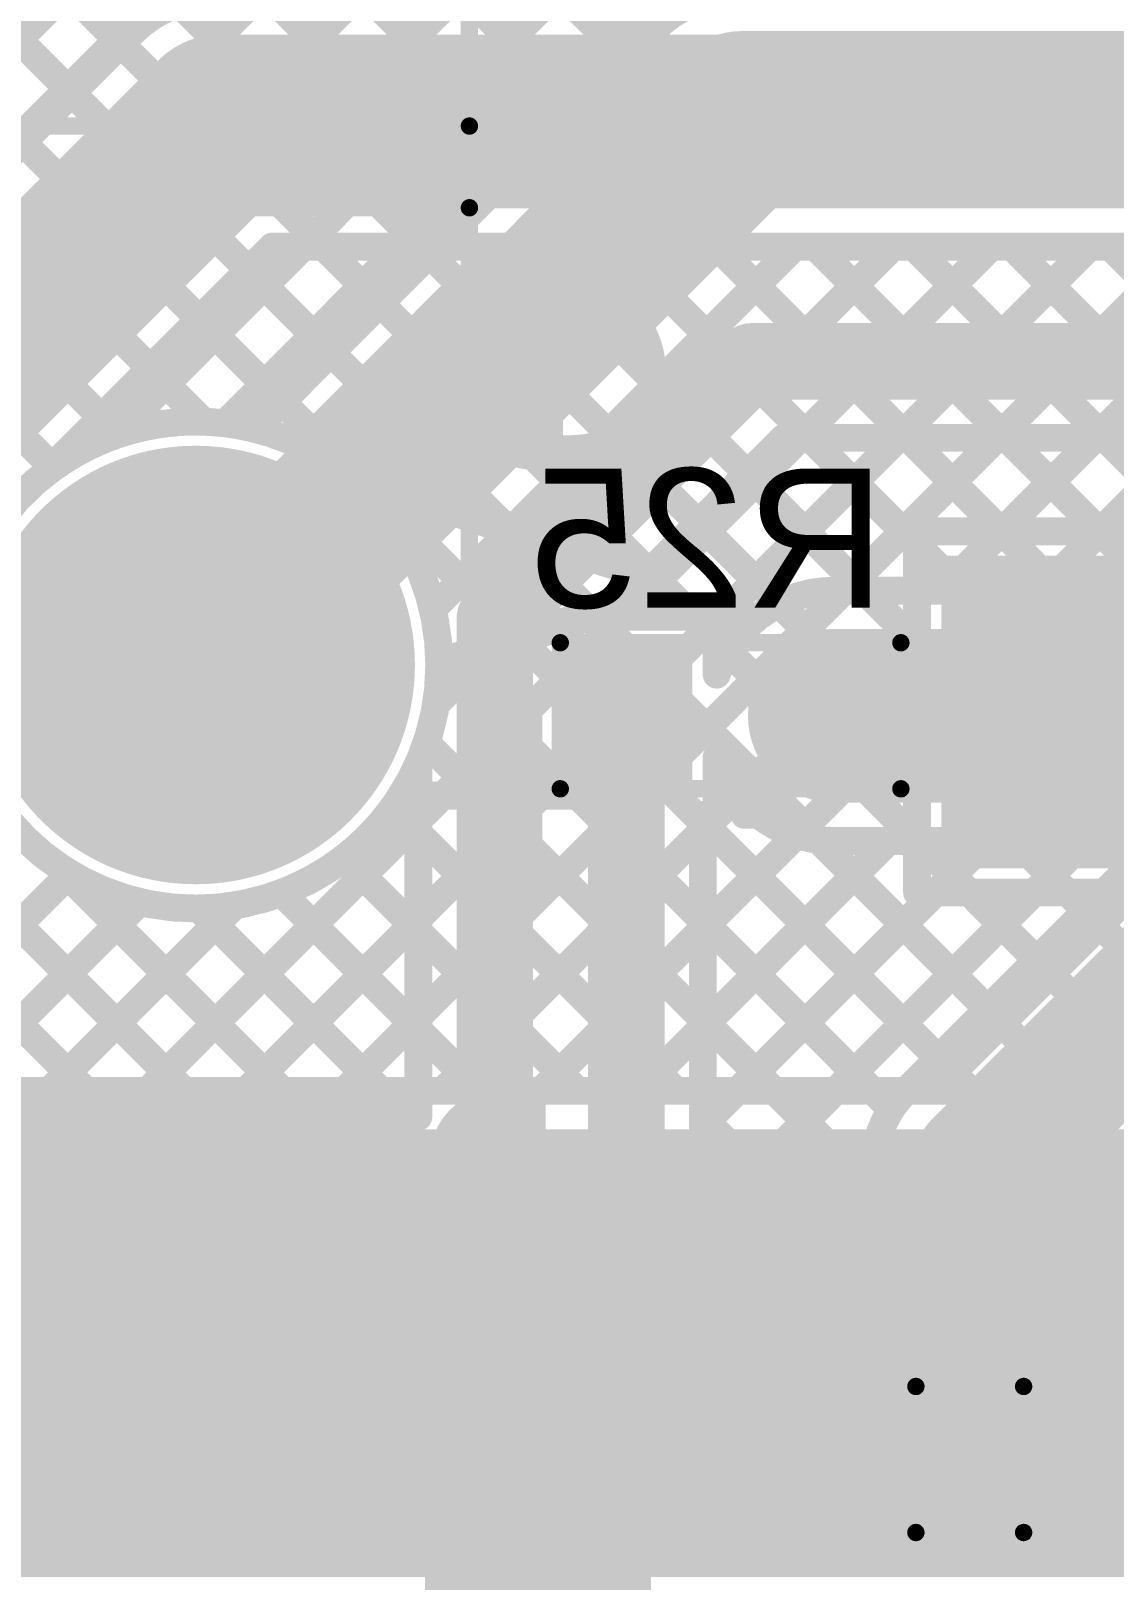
# Model space of a CAD drawing. Header units: millimetres. Extents: x 0 to 214, y 0 to 214.
# Drawn here: x 0.3195 to 0.6312, y 1.2172 to 1.6591 of the extents above; entities that cross this region are included whole.
import ezdxf

# ---------------------------------------------------------------- set-up
doc = ezdxf.new("R2010")
doc.units = ezdxf.units.MM
doc.header["$MEASUREMENT"] = 0
for name, color, linetype in [('BottomLayer', 5, 'Continuous'), ('BottomOverlay', 54, 'Continuous'), ('BottomPaste', 16, 'Continuous'), ('BottomSolder', 6, 'Continuous'), ('MultiLayer', 9, 'Continuous'), ('PadHoleLayer', 156, 'Continuous'), ('TopLayer', 1, 'Continuous'), ('TopOverlay', 2, 'Continuous'), ('TopPaste', 8, 'Continuous'), ('TopSolder', 216, 'Continuous')]:
    doc.layers.add(name, color=color, linetype=linetype)
doc.styles.add('Arial', font='', dxfattribs={"height": 0.2})
doc.styles.get('Arial').set_extended_font_data('Arial')

# ---------------------------------------------------------------- blocks, each defined once
blk = doc.blocks.new('TBP01R1_508_02BE_97')
at = {"layer": 'TopOverlay', "const_width": 0.005}
for points in [[(-0.2315, 0.3937), (-0.2315, -0.07874)], [(-0.2315, -0.07874), (0.2315, -0.07874)]]:
    blk.add_lwpolyline(points, dxfattribs=at)
at = {"layer": 'TopOverlay', "const_width": 0.0025}
blk.add_lwpolyline([(-0.23275, -0.07874, 1), (-0.23025, -0.07874, 1)], format="xyb", close=True, dxfattribs=at)
blk.add_lwpolyline([(-0.23275, -0.07874, 1), (-0.23025, -0.07874, 1)], format="xyb", close=True, dxfattribs=at)
blk = doc.blocks.new('TBP01R1_508_02BE_98')
at = {"layer": 'BottomLayer'}
blk.add_hatch(color=5, dxfattribs=at).paths.add_polyline_path([(-0.15906, 0.05906), (-0.04094, 0.05906), (-0.04094, -0.05906), (-0.15906, -0.05906)])
h = blk.add_hatch(color=5, dxfattribs=at)
edge = h.paths.add_edge_path()
edge.add_arc((0.1, 0), 0.05906, 0, 360)
at = {"layer": 'BottomSolder'}
blk.add_hatch(color=6, dxfattribs=at).paths.add_polyline_path([(-0.16306, 0.06306), (-0.03694, 0.06306), (-0.03694, -0.06306), (-0.16306, -0.06306)])
h = blk.add_hatch(color=6, dxfattribs=at)
edge = h.paths.add_edge_path()
edge.add_arc((0.1, 0), 0.06306, 0, 360)
at = {"layer": 'MultiLayer'}
blk.add_hatch(color=9, dxfattribs=at).paths.add_polyline_path([(-0.15906, 0.05906), (-0.04094, 0.05906), (-0.04094, -0.05906), (-0.15906, -0.05906)])
h = blk.add_hatch(color=9, dxfattribs=at)
edge = h.paths.add_edge_path()
edge.add_arc((0.1, 0), 0.05906, 0, 360)
at = {"layer": 'PadHoleLayer'}
h = blk.add_hatch(color=156, dxfattribs=at)
edge = h.paths.add_edge_path()
edge.add_arc((-0.1, 0), 0.03346, 0, 360)
h = blk.add_hatch(color=156, dxfattribs=at)
edge = h.paths.add_edge_path()
edge.add_arc((0.1, 0), 0.03346, 0, 360)
at = {"layer": 'TopLayer'}
blk.add_hatch(color=1, dxfattribs=at).paths.add_polyline_path([(-0.15906, 0.05906), (-0.04094, 0.05906), (-0.04094, -0.05906), (-0.15906, -0.05906)])
h = blk.add_hatch(color=1, dxfattribs=at)
edge = h.paths.add_edge_path()
edge.add_arc((0.1, 0), 0.05906, 0, 360)
at = {"layer": 'TopSolder'}
blk.add_hatch(color=216, dxfattribs=at).paths.add_polyline_path([(-0.16306, 0.06306), (-0.03694, 0.06306), (-0.03694, -0.06306), (-0.16306, -0.06306)])
h = blk.add_hatch(color=216, dxfattribs=at)
edge = h.paths.add_edge_path()
edge.add_arc((0.1, 0), 0.06306, 0, 360)
at = {"layer": 'TopOverlay', "const_width": 0.005}
for points in [[(0.2315, 0.3937), (0.2315, -0.07874)], [(-0.2315, -0.07874), (0.2315, -0.07874)]]:
    blk.add_lwpolyline(points, dxfattribs=at)
at = {"layer": 'TopOverlay'}
for points, const_width in [([(-0.10306, -0.067, 1), (-0.11094, -0.067, 1)], 0.00787), ([(-0.11291, -0.067, 1), (-0.10897, -0.067, 1)], 0.00394), ([(-0.10503, -0.067, 1), (-0.10109, -0.067, 1)], 0.00394), ([(0.23025, -0.07874, 1), (0.23275, -0.07874, 1)], 0.0025), ([(0.23025, -0.07874, 1), (0.23275, -0.07874, 1)], 0.0025)]:
    blk.add_lwpolyline(points, format="xyb", close=True, dxfattribs=dict(at, const_width=const_width))
blk = doc.blocks.new('C__0603_B_177')
at = {"layer": 'BottomLayer'}
for points in [[(-0.045, -0.0175), (-0.045, 0.0175), (-0.015, 0.0175), (-0.015, -0.0175)], [(0.015, -0.0175), (0.015, 0.0175), (0.045, 0.0175), (0.045, -0.0175)]]:
    blk.add_hatch(color=5, dxfattribs=at).paths.add_polyline_path(points)
at = {"layer": 'BottomPaste'}
for points in [[(-0.045, -0.0175), (-0.045, 0.0175), (-0.015, 0.0175), (-0.015, -0.0175)], [(0.015, -0.0175), (0.015, 0.0175), (0.045, 0.0175), (0.045, -0.0175)]]:
    blk.add_hatch(color=16, dxfattribs=at).paths.add_polyline_path(points)
at = {"layer": 'BottomSolder'}
for points in [[(-0.04736, -0.01986), (-0.04736, 0.01986), (-0.01264, 0.01986), (-0.01264, -0.01986)], [(0.01264, -0.01986), (0.01264, 0.01986), (0.04736, 0.01986), (0.04736, -0.01986)]]:
    blk.add_hatch(color=6, dxfattribs=at).paths.add_polyline_path(points)
at = {"layer": 'BottomOverlay', "const_width": 0.005}
for points in [[(-0.049, 0.021), (-0.049, -0.021)], [(-0.018, 0.021), (-0.049, 0.021)], [(0.049, 0.021), (0.018, 0.021)], [(0.049, 0.021), (0.049, -0.021)], [(-0.018, -0.021), (-0.049, -0.021)], [(0.049, -0.021), (0.018, -0.021)]]:
    blk.add_lwpolyline(points, dxfattribs=at)
at = {"layer": 'BottomOverlay', "const_width": 0.0025}
for points in [[(-0.05025, 0.021, 1), (-0.04775, 0.021, 1)], [(-0.05025, 0.021, 1), (-0.04775, 0.021, 1)], [(-0.01925, 0.021, 1), (-0.01675, 0.021, 1)], [(0.01675, 0.021, 1), (0.01925, 0.021, 1)], [(0.04775, 0.021, 1), (0.05025, 0.021, 1)], [(0.04775, 0.021, 1), (0.05025, 0.021, 1)], [(-0.05025, -0.021, 1), (-0.04775, -0.021, 1)], [(-0.05025, -0.021, 1), (-0.04775, -0.021, 1)], [(-0.01925, -0.021, 1), (-0.01675, -0.021, 1)], [(0.01675, -0.021, 1), (0.01925, -0.021, 1)], [(0.04775, -0.021, 1), (0.05025, -0.021, 1)], [(0.04775, -0.021, 1), (0.05025, -0.021, 1)]]:
    blk.add_lwpolyline(points, format="xyb", close=True, dxfattribs=at)
blk = doc.blocks.new('RES_0603_B_178')
at = {"layer": 'BottomLayer'}
for points in [[(-0.045, -0.0175), (-0.045, 0.0175), (-0.015, 0.0175), (-0.015, -0.0175)], [(0.015, -0.0175), (0.015, 0.0175), (0.045, 0.0175), (0.045, -0.0175)]]:
    blk.add_hatch(color=5, dxfattribs=at).paths.add_polyline_path(points)
at = {"layer": 'BottomPaste'}
for points in [[(-0.045, -0.0175), (-0.045, 0.0175), (-0.015, 0.0175), (-0.015, -0.0175)], [(0.015, -0.0175), (0.015, 0.0175), (0.045, 0.0175), (0.045, -0.0175)]]:
    blk.add_hatch(color=16, dxfattribs=at).paths.add_polyline_path(points)
at = {"layer": 'BottomSolder'}
for points in [[(-0.049, -0.0215), (-0.049, 0.0215), (-0.011, 0.0215), (-0.011, -0.0215)], [(0.011, -0.0215), (0.011, 0.0215), (0.049, 0.0215), (0.049, -0.0215)]]:
    blk.add_hatch(color=6, dxfattribs=at).paths.add_polyline_path(points)
at = {"layer": 'BottomOverlay', "const_width": 0.005}
for points in [[(0.049, 0.021), (-0.049, 0.021)], [(-0.049, 0.021), (-0.049, -0.021)], [(0.049, 0.021), (0.049, -0.021)], [(0.049, -0.021), (-0.049, -0.021)]]:
    blk.add_lwpolyline(points, dxfattribs=at)
at = {"layer": 'BottomOverlay', "const_width": 0.0025}
for points in [[(-0.05025, 0.021, 1), (-0.04775, 0.021, 1)], [(-0.05025, 0.021, 1), (-0.04775, 0.021, 1)], [(0.04775, 0.021, 1), (0.05025, 0.021, 1)], [(0.04775, 0.021, 1), (0.05025, 0.021, 1)], [(-0.05025, -0.021, 1), (-0.04775, -0.021, 1)], [(-0.05025, -0.021, 1), (-0.04775, -0.021, 1)], [(0.04775, -0.021, 1), (0.05025, -0.021, 1)], [(0.04775, -0.021, 1), (0.05025, -0.021, 1)]]:
    blk.add_lwpolyline(points, format="xyb", close=True, dxfattribs=at)
blk = doc.blocks.new('D2P___248')
at = {"layer": 'TopLayer'}
for points in [[(-0.14094, -0.13504), (-0.05906, -0.13504), (-0.05906, -0.28504), (-0.14094, -0.28504)], [(0.05906, -0.13504), (0.14094, -0.13504), (0.14094, -0.28504), (0.05906, -0.28504)]]:
    blk.add_hatch(color=1, dxfattribs=at).paths.add_polyline_path(points)
at = {"layer": 'TopPaste'}
for points in [[(-0.14094, -0.13504), (-0.05906, -0.13504), (-0.05906, -0.28504), (-0.14094, -0.28504)], [(0.05906, -0.13504), (0.14094, -0.13504), (0.14094, -0.28504), (0.05906, -0.28504)]]:
    blk.add_hatch(color=8, dxfattribs=at).paths.add_polyline_path(points)
at = {"layer": 'TopSolder'}
for points in [[(-0.14494, -0.13104), (-0.05506, -0.13104), (-0.05506, -0.28904), (-0.14494, -0.28904)], [(0.05506, -0.13104), (0.14494, -0.13104), (0.14494, -0.28904), (0.05506, -0.28904)]]:
    blk.add_hatch(color=216, dxfattribs=at).paths.add_polyline_path(points)

msp = doc.modelspace()

# ---------------------------------------------------------------- hatches: boundary and pattern name
at = {"layer": 'TopLayer'}
msp.add_hatch(color=1, dxfattribs=at).paths.add_polyline_path([(0.29814, 1.20517), (0.75149, 1.20517), (0.75149, 1.34317), (0.29814, 1.34317)])

# ---------------------------------------------------------------- linework, layer by layer
at = {"layer": 'BottomLayer'}
for points, const_width in [([(0.2445, 1.50015), (0.64814, 1.90379)], 0.008), ([(0.2445, 1.47187), (0.58714, 1.81451)], 0.008), ([(0.34367, 1.54275), (0.58714, 1.78622)], 0.008), ([(0.37541, 1.54621), (0.58714, 1.75794)], 0.008), ([(0.2445, 1.72793), (0.40589, 1.56654)], 0.008), ([(0.43699, 1.70514), (0.49074, 1.65139)], 0.008), ([(0.2445, 1.69964), (0.39175, 1.55239)], 0.008), ([(0.2445, 1.585), (0.35261, 1.69312)], 0.008), ([(0.2445, 1.55672), (0.3809, 1.69312)], 0.008), ([(0.2445, 1.52844), (0.40918, 1.69312)], 0.008), ([(0.30759, 1.69312), (0.42003, 1.58068)], 0.008), ([(0.33588, 1.69312), (0.43417, 1.59482)], 0.008), ([(0.36416, 1.69312), (0.44832, 1.60896)], 0.008), ([(0.39245, 1.69312), (0.46246, 1.6231)], 0.008), ([(0.42073, 1.69312), (0.4766, 1.63725)], 0.008), ([(0.2445, 1.67136), (0.36916, 1.54669)], 0.008), ([(0.38398, 1.54462), (0.49876, 1.65941)], 0.008), ([(0.36694, 1.47667), (0.52427, 1.634)], 0.05), ([(0.52427, 1.634), (1.402, 1.634)], 0.05), ([(0.2445, 1.64307), (0.34453, 1.54305)], 0.008), ([(0.2445, 1.61479), (0.32587, 1.53342)], 0.008), ([(0.453, 1.49), (0.527, 1.564)], 0.022), ([(0.527, 1.564), (0.813, 1.564)], 0.022), ([(0.48468, 1.49056), (0.53611, 1.542)], 0.008), ([(0.48947, 1.49056), (0.54091, 1.542)], 0.008), ([(0.51682, 1.48963), (0.56919, 1.542)], 0.008), ([(0.53611, 1.542), (0.77664, 1.542)], 0.008), ([(0.54356, 1.542), (0.5875, 1.49806)], 0.008), ([(0.55354, 1.49806), (0.59748, 1.542)], 0.008), ([(0.57185, 1.542), (0.61578, 1.49806)], 0.008), ([(0.58182, 1.49806), (0.62576, 1.542)], 0.008), ([(0.60013, 1.542), (0.64407, 1.49806)], 0.008), ([(0.61011, 1.49806), (0.65404, 1.542)], 0.008), ([(0.62842, 1.542), (0.67235, 1.49806)], 0.008), ([(0.5257, 1.53158), (0.55922, 1.49806)], 0.008), ([(0.51155, 1.51744), (0.53473, 1.49427)], 0.008), ([(0.49741, 1.5033), (0.51015, 1.49056)], 0.008), ([(0.453, 1.19), (0.453, 1.49)], 0.022), ([(0.55082, 1.49806), (0.75633, 1.49806)], 0.008), ([(0.48468, 1.49056), (0.51682, 1.49056)], 0.008), ([(0.51682, 1.47389), (0.51682, 1.49056)], 0.008), ([(0.52482, 1.49056), (0.52882, 1.49056)], 0.008), ([(0.52482, 1.48696), (0.52482, 1.49056)], 0.008), ([(0.51682, 1.48389), (0.52002, 1.48069)], 0.008), ([(0.55082, 1.46206), (0.75903, 1.46206)], 0.05), ([(0.2445, 1.47337), (0.37114, 1.34673)], 0.008), ([(0.49082, 1.2715), (0.49082, 1.46206)], 0.022), ([(0.51682, 1.43356), (0.51682, 1.45023)], 0.008), ([(0.431, 1.34673), (0.431, 1.44832)], 0.008), ([(0.2445, 1.44508), (0.34285, 1.34673)], 0.008), ([(0.51282, 1.42906), (0.52299, 1.43923)], 0.008), ([(0.52482, 1.43356), (0.52482, 1.43716)], 0.008), ([(0.42369, 1.4356), (0.431, 1.42829)], 0.008), ([(0.51282, 1.43356), (0.51682, 1.43356)], 0.008), ([(0.51282, 1.28061), (0.51282, 1.43356)], 0.008), ([(0.52482, 1.43356), (0.52882, 1.43356)], 0.008), ([(0.34563, 1.34673), (0.431, 1.43209)], 0.008), ([(0.51282, 1.43132), (0.58063, 1.36351)], 0.008), ([(0.51282, 1.40077), (0.53983, 1.42778)], 0.008), ([(0.51282, 1.34421), (0.59468, 1.42606)], 0.008), ([(0.51282, 1.31592), (0.62296, 1.42606)], 0.008), ([(0.51282, 1.37249), (0.56639, 1.42606)], 0.008), ([(0.54605, 1.42638), (0.59478, 1.37765)], 0.008), ([(0.55082, 1.42606), (0.64366, 1.42606)], 0.008), ([(0.57465, 1.42606), (0.60892, 1.39179)], 0.008), ([(0.60293, 1.42606), (0.62306, 1.40593)], 0.008), ([(0.63122, 1.42606), (0.6372, 1.42008)], 0.008), ([(0.32711, 1.41904), (0.39942, 1.34673)], 0.008), ([(0.40977, 1.42123), (0.431, 1.4)], 0.008), ([(0.57124, 1.35411), (0.6402, 1.42307)], 0.008), ([(0.2445, 1.33045), (0.33075, 1.41669)], 0.008), ([(0.59314, 1.33217), (0.66214, 1.40117)], 0.04), ([(0.39161, 1.41111), (0.431, 1.37172)], 0.008), ([(0.2445, 1.30216), (0.35083, 1.40849)], 0.008), ([(0.31735, 1.34673), (0.37814, 1.40752)], 0.008), ([(0.36781, 1.40662), (0.42771, 1.34673)], 0.008), ([(0.37392, 1.34673), (0.431, 1.40381)], 0.008), ([(0.51282, 1.40304), (0.56701, 1.34885)], 0.008), ([(0.4022, 1.34673), (0.431, 1.37552)], 0.008), ([(0.51282, 1.37475), (0.56214, 1.32543)], 0.008), ([(0.62414, 1.31933), (0.67498, 1.37017)], 0.008), ([(0.62414, 1.31411), (0.67605, 1.36601)], 0.008), ([(0.29688, 1.34673), (0.431, 1.34673)], 0.008), ([(0.51282, 1.34647), (0.56214, 1.29715)], 0.008), ([(0.59314, 1.24817), (0.59314, 1.33217)], 0.04), ([(0.51282, 1.28764), (0.56259, 1.3374)], 0.008), ([(0.62414, 1.28582), (0.67605, 1.33773)], 0.008), ([(0.56214, 1.24817), (0.56214, 1.33217)], 0.008), ([(0.51282, 1.31819), (0.56214, 1.26886)], 0.008), ([(0.62414, 1.24817), (0.62414, 1.31933)], 0.008), ([(0.62448, 1.31967), (0.66747, 1.27667)], 0.008), ([(0.52345, 1.26998), (0.56214, 1.30868)], 0.008), ([(0.62414, 1.29172), (0.63918, 1.27667)], 0.008), ([(0.51282, 1.2899), (0.56345, 1.23927)], 0.008), ([(0.49082, 1.2715), (0.56314, 1.19917)], 0.022), ([(0.51282, 1.28061), (0.56414, 1.22929)], 0.008), ([(0.53759, 1.25584), (0.56214, 1.28039)], 0.008), ([(0.62714, 1.27667), (0.67605, 1.27667)], 0.008), ([(0.62714, 1.22117), (0.62714, 1.27667)], 0.008), ([(0.62414, 1.26343), (0.62714, 1.26043)], 0.008), ([(0.62414, 1.25754), (0.62714, 1.26054)], 0.008), ([(0.55173, 1.2417), (0.56214, 1.25211)], 0.008), ([(0.56814, 1.24817), (0.59314, 1.24817)], 0.01), ([(0.59314, 1.24817), (0.61814, 1.24817)], 0.01), ([(0.56414, 1.22929), (0.56414, 1.23722)], 0.008), ([(0.62214, 1.22117), (0.62214, 1.23722)], 0.008), ([(0.62214, 1.23715), (0.62714, 1.23215)], 0.008), ([(0.62214, 1.22725), (0.62714, 1.23225)], 0.008), ([(0.62214, 1.22117), (0.62714, 1.22117)], 0.008)]:
    msp.add_lwpolyline(points, dxfattribs=dict(at, const_width=const_width))
at = {"layer": 'BottomLayer', "const_width": 0.008}
for points in [[(0.49876, 1.65941, -0.199396), (0.52427, 1.67)], [(0.49881, 1.65946, -0.198912), (0.52427, 1.67)], [(0.431, 1.44832, -2.149443), (0.38398, 1.54462)], [(0.52882, 1.49056, -0.165811), (0.55082, 1.49806)], [(0.52482, 1.48696, -0.037454), (0.52882, 1.49056)], [(0.51682, 1.47389, -0.107635), (0.52482, 1.48696)], [(0.52482, 1.43716, -0.107635), (0.51682, 1.45023)], [(0.52882, 1.43356, -0.037454), (0.52482, 1.43716)], [(0.55082, 1.42606, -0.165811), (0.52882, 1.43356)], [(0.56214, 1.33217, -0.199163), (0.57124, 1.35411)], [(0.56214, 1.33217, -0.198912), (0.57122, 1.35409)], [(0.56414, 1.23722, -0.090539), (0.56214, 1.24817)], [(0.62414, 1.24817, -0.090539), (0.62214, 1.23722)]]:
    msp.add_lwpolyline(points, format="xyb", dxfattribs=at)
at = {"layer": 'BottomLayer'}
for points, const_width in [([(0.49676, 1.65941, 1), (0.50076, 1.65941, 1)], 0.004), ([(0.49676, 1.65941, 1), (0.50076, 1.65941, 1)], 0.004), ([(0.49681, 1.65946, 1), (0.50081, 1.65946, 1)], 0.004), ([(0.51177, 1.634, 1), (0.53677, 1.634, 1)], 0.025), ([(0.51177, 1.634, 1), (0.53677, 1.634, 1)], 0.025), ([(0.48874, 1.65139, 1), (0.49274, 1.65139, 1)], 0.004), ([(0.4746, 1.63725, 1), (0.4786, 1.63725, 1)], 0.004), ([(0.46046, 1.6231, 1), (0.46446, 1.6231, 1)], 0.004), ([(0.44632, 1.60896, 1), (0.45032, 1.60896, 1)], 0.004), ([(0.43217, 1.59482, 1), (0.43617, 1.59482, 1)], 0.004), ([(0.41803, 1.58068, 1), (0.42203, 1.58068, 1)], 0.004), ([(0.5215, 1.564, 1), (0.5325, 1.564, 1)], 0.011), ([(0.5215, 1.564, 1), (0.5325, 1.564, 1)], 0.011), ([(0.40389, 1.56654, 1), (0.40789, 1.56654, 1)], 0.004), ([(0.38975, 1.55239, 1), (0.39375, 1.55239, 1)], 0.004), ([(0.34167, 1.54275, 1), (0.34567, 1.54275, 1)], 0.004), ([(0.34253, 1.54305, 1), (0.34653, 1.54305, 1)], 0.004), ([(0.36716, 1.54669, 1), (0.37116, 1.54669, 1)], 0.004), ([(0.37341, 1.54621, 1), (0.37741, 1.54621, 1)], 0.004), ([(0.38198, 1.54462, 1), (0.38598, 1.54462, 1)], 0.004), ([(0.38198, 1.54462, 1), (0.38598, 1.54462, 1)], 0.004), ([(0.53411, 1.542, 1), (0.53811, 1.542, 1)], 0.004), ([(0.53411, 1.542, 1), (0.53811, 1.542, 1)], 0.004), ([(0.53891, 1.542, 1), (0.54291, 1.542, 1)], 0.004), ([(0.54156, 1.542, 1), (0.54556, 1.542, 1)], 0.004), ([(0.56719, 1.542, 1), (0.57119, 1.542, 1)], 0.004), ([(0.56985, 1.542, 1), (0.57385, 1.542, 1)], 0.004), ([(0.59548, 1.542, 1), (0.59948, 1.542, 1)], 0.004), ([(0.59813, 1.542, 1), (0.60213, 1.542, 1)], 0.004), ([(0.62376, 1.542, 1), (0.62776, 1.542, 1)], 0.004), ([(0.62642, 1.542, 1), (0.63042, 1.542, 1)], 0.004), ([(0.32387, 1.53342, 1), (0.32787, 1.53342, 1)], 0.004), ([(0.5237, 1.53158, 1), (0.5277, 1.53158, 1)], 0.004), ([(0.50955, 1.51744, 1), (0.51355, 1.51744, 1)], 0.004), ([(0.49541, 1.5033, 1), (0.49941, 1.5033, 1)], 0.004), ([(0.35444, 1.47667, 1), (0.37944, 1.47667, 1)], 0.025), ([(0.4475, 1.49, 1), (0.4585, 1.49, 1)], 0.011), ([(0.4475, 1.49, 1), (0.4585, 1.49, 1)], 0.011), ([(0.53273, 1.49427, 1), (0.53673, 1.49427, 1)], 0.004), ([(0.54882, 1.49806, 1), (0.55282, 1.49806, 1)], 0.004), ([(0.54882, 1.49806, 1), (0.55282, 1.49806, 1)], 0.004), ([(0.55154, 1.49806, 1), (0.55554, 1.49806, 1)], 0.004), ([(0.55722, 1.49806, 1), (0.56122, 1.49806, 1)], 0.004), ([(0.57982, 1.49806, 1), (0.58382, 1.49806, 1)], 0.004), ([(0.5855, 1.49806, 1), (0.5895, 1.49806, 1)], 0.004), ([(0.60811, 1.49806, 1), (0.61211, 1.49806, 1)], 0.004), ([(0.61378, 1.49806, 1), (0.61778, 1.49806, 1)], 0.004), ([(0.48268, 1.49056, 1), (0.48668, 1.49056, 1)], 0.004), ([(0.48268, 1.49056, 1), (0.48668, 1.49056, 1)], 0.004), ([(0.48747, 1.49056, 1), (0.49147, 1.49056, 1)], 0.004), ([(0.50815, 1.49056, 1), (0.51215, 1.49056, 1)], 0.004), ([(0.51482, 1.49056, 1), (0.51882, 1.49056, 1)], 0.004), ([(0.51482, 1.49056, 1), (0.51882, 1.49056, 1)], 0.004), ([(0.52282, 1.49056, 1), (0.52682, 1.49056, 1)], 0.004), ([(0.52282, 1.49056, 1), (0.52682, 1.49056, 1)], 0.004), ([(0.52682, 1.49056, 1), (0.53082, 1.49056, 1)], 0.004), ([(0.52682, 1.49056, 1), (0.53082, 1.49056, 1)], 0.004), ([(0.52682, 1.49056, 1), (0.53082, 1.49056, 1)], 0.004), ([(0.51482, 1.48963, 1), (0.51882, 1.48963, 1)], 0.004), ([(0.52282, 1.48696, 1), (0.52682, 1.48696, 1)], 0.004), ([(0.52282, 1.48696, 1), (0.52682, 1.48696, 1)], 0.004), ([(0.52282, 1.48696, 1), (0.52682, 1.48696, 1)], 0.004), ([(0.51482, 1.48389, 1), (0.51882, 1.48389, 1)], 0.004), ([(0.53832, 1.46206, 1), (0.56332, 1.46206, 1)], 0.025), ([(0.51802, 1.48069, 1), (0.52202, 1.48069, 1)], 0.004), ([(0.51482, 1.47389, 1), (0.51882, 1.47389, 1)], 0.004), ([(0.51482, 1.47389, 1), (0.51882, 1.47389, 1)], 0.004), ([(0.48532, 1.46206, 1), (0.49632, 1.46206, 1)], 0.011), ([(0.51482, 1.45023, 1), (0.51882, 1.45023, 1)], 0.004), ([(0.51482, 1.45023, 1), (0.51882, 1.45023, 1)], 0.004), ([(0.429, 1.44832, 1), (0.433, 1.44832, 1)], 0.004), ([(0.429, 1.44832, 1), (0.433, 1.44832, 1)], 0.004), ([(0.52099, 1.43923, 1), (0.52499, 1.43923, 1)], 0.004), ([(0.52282, 1.43716, 1), (0.52682, 1.43716, 1)], 0.004), ([(0.52282, 1.43716, 1), (0.52682, 1.43716, 1)], 0.004), ([(0.52282, 1.43716, 1), (0.52682, 1.43716, 1)], 0.004), ([(0.42169, 1.4356, 1), (0.42569, 1.4356, 1)], 0.004), ([(0.51082, 1.43356, 1), (0.51482, 1.43356, 1)], 0.004), ([(0.51082, 1.43356, 1), (0.51482, 1.43356, 1)], 0.004), ([(0.51482, 1.43356, 1), (0.51882, 1.43356, 1)], 0.004), ([(0.51482, 1.43356, 1), (0.51882, 1.43356, 1)], 0.004), ([(0.52282, 1.43356, 1), (0.52682, 1.43356, 1)], 0.004), ([(0.52282, 1.43356, 1), (0.52682, 1.43356, 1)], 0.004), ([(0.52682, 1.43356, 1), (0.53082, 1.43356, 1)], 0.004), ([(0.52682, 1.43356, 1), (0.53082, 1.43356, 1)], 0.004), ([(0.52682, 1.43356, 1), (0.53082, 1.43356, 1)], 0.004), ([(0.429, 1.43209, 1), (0.433, 1.43209, 1)], 0.004), ([(0.429, 1.42829, 1), (0.433, 1.42829, 1)], 0.004), ([(0.51082, 1.43132, 1), (0.51482, 1.43132, 1)], 0.004), ([(0.51082, 1.42906, 1), (0.51482, 1.42906, 1)], 0.004), ([(0.53783, 1.42778, 1), (0.54183, 1.42778, 1)], 0.004), ([(0.54405, 1.42638, 1), (0.54805, 1.42638, 1)], 0.004), ([(0.54882, 1.42606, 1), (0.55282, 1.42606, 1)], 0.004), ([(0.54882, 1.42606, 1), (0.55282, 1.42606, 1)], 0.004), ([(0.56439, 1.42606, 1), (0.56839, 1.42606, 1)], 0.004), ([(0.57265, 1.42606, 1), (0.57665, 1.42606, 1)], 0.004), ([(0.59268, 1.42606, 1), (0.59668, 1.42606, 1)], 0.004), ([(0.60093, 1.42606, 1), (0.60493, 1.42606, 1)], 0.004), ([(0.62096, 1.42606, 1), (0.62496, 1.42606, 1)], 0.004), ([(0.62922, 1.42606, 1), (0.63322, 1.42606, 1)], 0.004), ([(0.32511, 1.41904, 1), (0.32911, 1.41904, 1)], 0.004), ([(0.40777, 1.42123, 1), (0.41177, 1.42123, 1)], 0.004), ([(0.32875, 1.41669, 1), (0.33275, 1.41669, 1)], 0.004), ([(0.38961, 1.41111, 1), (0.39361, 1.41111, 1)], 0.004), ([(0.34883, 1.40849, 1), (0.35283, 1.40849, 1)], 0.004), ([(0.36581, 1.40662, 1), (0.36981, 1.40662, 1)], 0.004), ([(0.37614, 1.40752, 1), (0.38014, 1.40752, 1)], 0.004), ([(0.62106, 1.40593, 1), (0.62506, 1.40593, 1)], 0.004), ([(0.429, 1.40381, 1), (0.433, 1.40381, 1)], 0.004), ([(0.51082, 1.40304, 1), (0.51482, 1.40304, 1)], 0.004), ([(0.429, 1.4, 1), (0.433, 1.4, 1)], 0.004), ([(0.51082, 1.40077, 1), (0.51482, 1.40077, 1)], 0.004), ([(0.60692, 1.39179, 1), (0.61092, 1.39179, 1)], 0.004), ([(0.429, 1.37552, 1), (0.433, 1.37552, 1)], 0.004), ([(0.59278, 1.37765, 1), (0.59678, 1.37765, 1)], 0.004), ([(0.429, 1.37172, 1), (0.433, 1.37172, 1)], 0.004), ([(0.51082, 1.37475, 1), (0.51482, 1.37475, 1)], 0.004), ([(0.51082, 1.37249, 1), (0.51482, 1.37249, 1)], 0.004), ([(0.57863, 1.36351, 1), (0.58263, 1.36351, 1)], 0.004), ([(0.56922, 1.35409, 1), (0.57322, 1.35409, 1)], 0.004), ([(0.56924, 1.35411, 1), (0.57324, 1.35411, 1)], 0.004), ([(0.56924, 1.35411, 1), (0.57324, 1.35411, 1)], 0.004), ([(0.56501, 1.34885, 1), (0.56901, 1.34885, 1)], 0.004), ([(0.31535, 1.34673, 1), (0.31935, 1.34673, 1)], 0.004), ([(0.34085, 1.34673, 1), (0.34485, 1.34673, 1)], 0.004), ([(0.34363, 1.34673, 1), (0.34763, 1.34673, 1)], 0.004), ([(0.36914, 1.34673, 1), (0.37314, 1.34673, 1)], 0.004), ([(0.37192, 1.34673, 1), (0.37592, 1.34673, 1)], 0.004), ([(0.39742, 1.34673, 1), (0.40142, 1.34673, 1)], 0.004), ([(0.4002, 1.34673, 1), (0.4042, 1.34673, 1)], 0.004), ([(0.42571, 1.34673, 1), (0.42971, 1.34673, 1)], 0.004), ([(0.429, 1.34673, 1), (0.433, 1.34673, 1)], 0.004), ([(0.429, 1.34673, 1), (0.433, 1.34673, 1)], 0.004), ([(0.51082, 1.34647, 1), (0.51482, 1.34647, 1)], 0.004), ([(0.51082, 1.34421, 1), (0.51482, 1.34421, 1)], 0.004), ([(0.58314, 1.33217, 1), (0.60314, 1.33217, 1)], 0.02), ([(0.58314, 1.33217, 1), (0.60314, 1.33217, 1)], 0.02), ([(0.56059, 1.3374, 1), (0.56459, 1.3374, 1)], 0.004), ([(0.56014, 1.33217, 1), (0.56414, 1.33217, 1)], 0.004), ([(0.56014, 1.33217, 1), (0.56414, 1.33217, 1)], 0.004), ([(0.56014, 1.33217, 1), (0.56414, 1.33217, 1)], 0.004), ([(0.56014, 1.32543, 1), (0.56414, 1.32543, 1)], 0.004), ([(0.51082, 1.31819, 1), (0.51482, 1.31819, 1)], 0.004), ([(0.62214, 1.31933, 1), (0.62614, 1.31933, 1)], 0.004), ([(0.62214, 1.31933, 1), (0.62614, 1.31933, 1)], 0.004), ([(0.62248, 1.31967, 1), (0.62648, 1.31967, 1)], 0.004), ([(0.51082, 1.31592, 1), (0.51482, 1.31592, 1)], 0.004), ([(0.62214, 1.31411, 1), (0.62614, 1.31411, 1)], 0.004), ([(0.56014, 1.30868, 1), (0.56414, 1.30868, 1)], 0.004), ([(0.56014, 1.29715, 1), (0.56414, 1.29715, 1)], 0.004), ([(0.62214, 1.29172, 1), (0.62614, 1.29172, 1)], 0.004), ([(0.51082, 1.2899, 1), (0.51482, 1.2899, 1)], 0.004), ([(0.51082, 1.28764, 1), (0.51482, 1.28764, 1)], 0.004), ([(0.62214, 1.28582, 1), (0.62614, 1.28582, 1)], 0.004), ([(0.48532, 1.2715, 1), (0.49632, 1.2715, 1)], 0.011), ([(0.48532, 1.2715, 1), (0.49632, 1.2715, 1)], 0.011), ([(0.51082, 1.28061, 1), (0.51482, 1.28061, 1)], 0.004), ([(0.51082, 1.28061, 1), (0.51482, 1.28061, 1)], 0.004), ([(0.56014, 1.28039, 1), (0.56414, 1.28039, 1)], 0.004), ([(0.62514, 1.27667, 1), (0.62914, 1.27667, 1)], 0.004), ([(0.62514, 1.27667, 1), (0.62914, 1.27667, 1)], 0.004), ([(0.52145, 1.26998, 1), (0.52545, 1.26998, 1)], 0.004), ([(0.56014, 1.26886, 1), (0.56414, 1.26886, 1)], 0.004), ([(0.58314, 1.24817, 1), (0.60314, 1.24817, 1)], 0.02), ([(0.62214, 1.26343, 1), (0.62614, 1.26343, 1)], 0.004), ([(0.62514, 1.26054, 1), (0.62914, 1.26054, 1)], 0.004), ([(0.62514, 1.26043, 1), (0.62914, 1.26043, 1)], 0.004), ([(0.53559, 1.25584, 1), (0.53959, 1.25584, 1)], 0.004), ([(0.62214, 1.25754, 1), (0.62614, 1.25754, 1)], 0.004), ([(0.56014, 1.25211, 1), (0.56414, 1.25211, 1)], 0.004), ([(0.56014, 1.24817, 1), (0.56414, 1.24817, 1)], 0.004), ([(0.56014, 1.24817, 1), (0.56414, 1.24817, 1)], 0.004), ([(0.56564, 1.24817, 1), (0.57064, 1.24817, 1)], 0.005), ([(0.59064, 1.24817, 1), (0.59564, 1.24817, 1)], 0.005), ([(0.59064, 1.24817, 1), (0.59564, 1.24817, 1)], 0.005), ([(0.61564, 1.24817, 1), (0.62064, 1.24817, 1)], 0.005), ([(0.62214, 1.24817, 1), (0.62614, 1.24817, 1)], 0.004), ([(0.62214, 1.24817, 1), (0.62614, 1.24817, 1)], 0.004), ([(0.54973, 1.2417, 1), (0.55373, 1.2417, 1)], 0.004), ([(0.56145, 1.23927, 1), (0.56545, 1.23927, 1)], 0.004), ([(0.56214, 1.23722, 1), (0.56614, 1.23722, 1)], 0.004), ([(0.56214, 1.23722, 1), (0.56614, 1.23722, 1)], 0.004), ([(0.62014, 1.23722, 1), (0.62414, 1.23722, 1)], 0.004), ([(0.62014, 1.23722, 1), (0.62414, 1.23722, 1)], 0.004), ([(0.62014, 1.23715, 1), (0.62414, 1.23715, 1)], 0.004), ([(0.56214, 1.22929, 1), (0.56614, 1.22929, 1)], 0.004), ([(0.56214, 1.22929, 1), (0.56614, 1.22929, 1)], 0.004), ([(0.62514, 1.23225, 1), (0.62914, 1.23225, 1)], 0.004), ([(0.62514, 1.23215, 1), (0.62914, 1.23215, 1)], 0.004), ([(0.62014, 1.22725, 1), (0.62414, 1.22725, 1)], 0.004), ([(0.62014, 1.22117, 1), (0.62414, 1.22117, 1)], 0.004), ([(0.62014, 1.22117, 1), (0.62414, 1.22117, 1)], 0.004), ([(0.62514, 1.22117, 1), (0.62914, 1.22117, 1)], 0.004), ([(0.62514, 1.22117, 1), (0.62914, 1.22117, 1)], 0.004)]:
    msp.add_lwpolyline(points, format="xyb", close=True, dxfattribs=dict(at, const_width=const_width))
at = {"layer": 'TopLayer'}
for points, const_width in [([(0.054, 1.89014), (0.31711, 1.62703)], 0.008), ([(0.054, 1.36622), (0.36845, 1.68067)], 0.008), ([(0.054, 1.39451), (0.34017, 1.68067)], 0.008), ([(0.29175, 1.68067), (0.33126, 1.64117)], 0.008), ([(0.32004, 1.68067), (0.3454, 1.65531)], 0.008), ([(0.14759, 1.4575), (0.3485, 1.65841)], 0.008), ([(0.173, 1.432), (0.374, 1.633)], 0.05), ([(0.374, 1.633), (0.785, 1.633)], 0.05), ([(0.32371, 1.5318), (0.38891, 1.597)], 0.008), ([(0.34367, 1.54275), (0.39792, 1.597)], 0.008), ([(0.35308, 1.35417), (0.59591, 1.597)], 0.008), ([(0.37541, 1.54621), (0.4262, 1.597)], 0.008), ([(0.38136, 1.35417), (0.62419, 1.597)], 0.008), ([(0.38891, 1.597), (0.785, 1.597)], 0.008), ([(0.3973, 1.53981), (0.45449, 1.597)], 0.008), ([(0.40371, 1.597), (0.57447, 1.42624)], 0.008), ([(0.40965, 1.35417), (0.65248, 1.597)], 0.008), ([(0.41418, 1.52841), (0.48277, 1.597)], 0.008), ([(0.42692, 1.51287), (0.51105, 1.597)], 0.008), ([(0.43199, 1.597), (0.57447, 1.45453)], 0.008), ([(0.43512, 1.49278), (0.53934, 1.597)], 0.008), ([(0.43609, 1.46547), (0.56762, 1.597)], 0.008), ([(0.46028, 1.597), (0.57447, 1.48281)], 0.008), ([(0.48856, 1.597), (0.57447, 1.5111)], 0.008), ([(0.51685, 1.597), (0.59873, 1.51512)], 0.008), ([(0.54513, 1.597), (0.62701, 1.51512)], 0.008), ([(0.57342, 1.597), (0.6553, 1.51512)], 0.008), ([(0.59888, 1.51512), (0.68076, 1.597)], 0.008), ([(0.6017, 1.597), (0.68358, 1.51512)], 0.008), ([(0.62716, 1.51512), (0.70904, 1.597)], 0.008), ([(0.62998, 1.597), (0.71187, 1.51512)], 0.008), ([(0.38217, 1.59026), (0.61825, 1.35417)], 0.008), ([(0.36803, 1.57611), (0.58997, 1.35417)], 0.008), ([(0.35388, 1.56197), (0.36916, 1.54669)], 0.008), ([(0.33974, 1.54783), (0.34453, 1.54305)], 0.008), ([(0.57447, 1.51512), (0.74647, 1.51512)], 0.008), ([(0.57447, 1.41123), (0.57447, 1.51512)], 0.008), ([(0.43793, 1.35417), (0.57447, 1.49071)], 0.008), ([(0.43696, 1.4789), (0.56168, 1.35417)], 0.008), ([(0.25489, 1.46298), (0.36369, 1.35417)], 0.008), ([(0.46622, 1.35417), (0.57447, 1.46242)], 0.008), ([(0.43331, 1.45426), (0.5334, 1.35417)], 0.008), ([(0.24075, 1.44884), (0.33541, 1.35417)], 0.008), ([(0.42369, 1.4356), (0.50512, 1.35417)], 0.008), ([(0.4945, 1.35417), (0.57447, 1.43414)], 0.008), ([(0.32711, 1.41904), (0.39198, 1.35417)], 0.008), ([(0.40977, 1.42123), (0.47683, 1.35417)], 0.008), ([(0.209, 1.29495), (0.33075, 1.41669)], 0.008), ([(0.39161, 1.41111), (0.44855, 1.35417)], 0.008), ([(0.52279, 1.35417), (0.57984, 1.41123)], 0.008), ([(0.55107, 1.35417), (0.60812, 1.41123)], 0.008), ([(0.57447, 1.41123), (0.74647, 1.41123)], 0.008), ([(0.57935, 1.35417), (0.63641, 1.41123)], 0.008), ([(0.58948, 1.41123), (0.64654, 1.35417)], 0.008), ([(0.60764, 1.35417), (0.66469, 1.41123)], 0.008), ([(0.61777, 1.41123), (0.67482, 1.35417)], 0.008), ([(0.29651, 1.35417), (0.35083, 1.40849)], 0.008), ([(0.3248, 1.35417), (0.37814, 1.40752)], 0.008), ([(0.36781, 1.40662), (0.42026, 1.35417)], 0.008), ([(0.28714, 1.35417), (0.76249, 1.35417)], 0.008)]:
    msp.add_lwpolyline(points, dxfattribs=dict(at, const_width=const_width))
at = {"layer": 'TopLayer', "const_width": 0.008}
for points in [[(0.3485, 1.65841, -0.199396), (0.374, 1.669)], [(0.34854, 1.65846, -0.198912), (0.374, 1.669)], [(0.32371, 1.5318, -0.625484), (0.43699, 1.47667)], [(0.43699, 1.47667, -1.40326), (0.31181, 1.5199)]]:
    msp.add_lwpolyline(points, format="xyb", dxfattribs=at)
at = {"layer": 'TopLayer'}
for points, const_width in [([(0.3465, 1.65841, 1), (0.3505, 1.65841, 1)], 0.004), ([(0.3465, 1.65841, 1), (0.3505, 1.65841, 1)], 0.004), ([(0.34654, 1.65846, 1), (0.35054, 1.65846, 1)], 0.004), ([(0.3434, 1.65531, 1), (0.3474, 1.65531, 1)], 0.004), ([(0.3615, 1.633, 1), (0.3865, 1.633, 1)], 0.025), ([(0.3615, 1.633, 1), (0.3865, 1.633, 1)], 0.025), ([(0.32926, 1.64117, 1), (0.33326, 1.64117, 1)], 0.004), ([(0.31511, 1.62703, 1), (0.31911, 1.62703, 1)], 0.004), ([(0.38691, 1.597, 1), (0.39091, 1.597, 1)], 0.004), ([(0.38691, 1.597, 1), (0.39091, 1.597, 1)], 0.004), ([(0.39592, 1.597, 1), (0.39992, 1.597, 1)], 0.004), ([(0.40171, 1.597, 1), (0.40571, 1.597, 1)], 0.004), ([(0.4242, 1.597, 1), (0.4282, 1.597, 1)], 0.004), ([(0.42999, 1.597, 1), (0.43399, 1.597, 1)], 0.004), ([(0.45249, 1.597, 1), (0.45649, 1.597, 1)], 0.004), ([(0.45828, 1.597, 1), (0.46228, 1.597, 1)], 0.004), ([(0.48077, 1.597, 1), (0.48477, 1.597, 1)], 0.004), ([(0.48656, 1.597, 1), (0.49056, 1.597, 1)], 0.004), ([(0.50905, 1.597, 1), (0.51305, 1.597, 1)], 0.004), ([(0.51485, 1.597, 1), (0.51885, 1.597, 1)], 0.004), ([(0.53734, 1.597, 1), (0.54134, 1.597, 1)], 0.004), ([(0.54313, 1.597, 1), (0.54713, 1.597, 1)], 0.004), ([(0.56562, 1.597, 1), (0.56962, 1.597, 1)], 0.004), ([(0.57142, 1.597, 1), (0.57542, 1.597, 1)], 0.004), ([(0.59391, 1.597, 1), (0.59791, 1.597, 1)], 0.004), ([(0.5997, 1.597, 1), (0.6037, 1.597, 1)], 0.004), ([(0.62219, 1.597, 1), (0.62619, 1.597, 1)], 0.004), ([(0.62798, 1.597, 1), (0.63198, 1.597, 1)], 0.004), ([(0.38017, 1.59026, 1), (0.38417, 1.59026, 1)], 0.004), ([(0.36603, 1.57611, 1), (0.37003, 1.57611, 1)], 0.004), ([(0.35188, 1.56197, 1), (0.35588, 1.56197, 1)], 0.004), ([(0.33774, 1.54783, 1), (0.34174, 1.54783, 1)], 0.004), ([(0.34167, 1.54275, 1), (0.34567, 1.54275, 1)], 0.004), ([(0.34253, 1.54305, 1), (0.34653, 1.54305, 1)], 0.004), ([(0.36716, 1.54669, 1), (0.37116, 1.54669, 1)], 0.004), ([(0.37341, 1.54621, 1), (0.37741, 1.54621, 1)], 0.004), ([(0.3953, 1.53981, 1), (0.3993, 1.53981, 1)], 0.004), ([(0.32171, 1.5318, 1), (0.32571, 1.5318, 1)], 0.004), ([(0.32171, 1.5318, 1), (0.32571, 1.5318, 1)], 0.004), ([(0.41218, 1.52841, 1), (0.41618, 1.52841, 1)], 0.004), ([(0.42492, 1.51287, 1), (0.42892, 1.51287, 1)], 0.004), ([(0.57247, 1.51512, 1), (0.57647, 1.51512, 1)], 0.004), ([(0.57247, 1.51512, 1), (0.57647, 1.51512, 1)], 0.004), ([(0.59673, 1.51512, 1), (0.60073, 1.51512, 1)], 0.004), ([(0.59688, 1.51512, 1), (0.60088, 1.51512, 1)], 0.004), ([(0.62501, 1.51512, 1), (0.62901, 1.51512, 1)], 0.004), ([(0.62516, 1.51512, 1), (0.62916, 1.51512, 1)], 0.004), ([(0.57247, 1.5111, 1), (0.57647, 1.5111, 1)], 0.004), ([(0.43312, 1.49278, 1), (0.43712, 1.49278, 1)], 0.004), ([(0.57247, 1.49071, 1), (0.57647, 1.49071, 1)], 0.004), ([(0.57247, 1.48281, 1), (0.57647, 1.48281, 1)], 0.004), ([(0.43496, 1.4789, 1), (0.43896, 1.4789, 1)], 0.004), ([(0.43499, 1.47667, 1), (0.43899, 1.47667, 1)], 0.004), ([(0.43499, 1.47667, 1), (0.43899, 1.47667, 1)], 0.004), ([(0.43409, 1.46547, 1), (0.43809, 1.46547, 1)], 0.004), ([(0.57247, 1.46242, 1), (0.57647, 1.46242, 1)], 0.004), ([(0.57247, 1.45453, 1), (0.57647, 1.45453, 1)], 0.004), ([(0.43131, 1.45426, 1), (0.43531, 1.45426, 1)], 0.004), ([(0.42169, 1.4356, 1), (0.42569, 1.4356, 1)], 0.004), ([(0.57247, 1.43414, 1), (0.57647, 1.43414, 1)], 0.004), ([(0.57247, 1.42624, 1), (0.57647, 1.42624, 1)], 0.004), ([(0.32511, 1.41904, 1), (0.32911, 1.41904, 1)], 0.004), ([(0.40777, 1.42123, 1), (0.41177, 1.42123, 1)], 0.004), ([(0.32875, 1.41669, 1), (0.33275, 1.41669, 1)], 0.004), ([(0.38961, 1.41111, 1), (0.39361, 1.41111, 1)], 0.004), ([(0.57247, 1.41123, 1), (0.57647, 1.41123, 1)], 0.004), ([(0.57247, 1.41123, 1), (0.57647, 1.41123, 1)], 0.004), ([(0.57784, 1.41123, 1), (0.58184, 1.41123, 1)], 0.004), ([(0.58748, 1.41123, 1), (0.59148, 1.41123, 1)], 0.004), ([(0.60612, 1.41123, 1), (0.61012, 1.41123, 1)], 0.004), ([(0.61577, 1.41123, 1), (0.61977, 1.41123, 1)], 0.004), ([(0.34883, 1.40849, 1), (0.35283, 1.40849, 1)], 0.004), ([(0.36581, 1.40662, 1), (0.36981, 1.40662, 1)], 0.004), ([(0.37614, 1.40752, 1), (0.38014, 1.40752, 1)], 0.004), ([(0.3228, 1.35417, 1), (0.3268, 1.35417, 1)], 0.004), ([(0.33341, 1.35417, 1), (0.33741, 1.35417, 1)], 0.004), ([(0.35108, 1.35417, 1), (0.35508, 1.35417, 1)], 0.004), ([(0.36169, 1.35417, 1), (0.36569, 1.35417, 1)], 0.004), ([(0.37936, 1.35417, 1), (0.38336, 1.35417, 1)], 0.004), ([(0.38998, 1.35417, 1), (0.39398, 1.35417, 1)], 0.004), ([(0.40765, 1.35417, 1), (0.41165, 1.35417, 1)], 0.004), ([(0.41826, 1.35417, 1), (0.42226, 1.35417, 1)], 0.004), ([(0.43593, 1.35417, 1), (0.43993, 1.35417, 1)], 0.004), ([(0.44655, 1.35417, 1), (0.45055, 1.35417, 1)], 0.004), ([(0.46422, 1.35417, 1), (0.46822, 1.35417, 1)], 0.004), ([(0.47483, 1.35417, 1), (0.47883, 1.35417, 1)], 0.004), ([(0.4925, 1.35417, 1), (0.4965, 1.35417, 1)], 0.004), ([(0.50312, 1.35417, 1), (0.50712, 1.35417, 1)], 0.004), ([(0.52079, 1.35417, 1), (0.52479, 1.35417, 1)], 0.004), ([(0.5314, 1.35417, 1), (0.5354, 1.35417, 1)], 0.004), ([(0.54907, 1.35417, 1), (0.55307, 1.35417, 1)], 0.004), ([(0.55968, 1.35417, 1), (0.56368, 1.35417, 1)], 0.004), ([(0.57735, 1.35417, 1), (0.58135, 1.35417, 1)], 0.004), ([(0.58797, 1.35417, 1), (0.59197, 1.35417, 1)], 0.004), ([(0.60564, 1.35417, 1), (0.60964, 1.35417, 1)], 0.004), ([(0.61625, 1.35417, 1), (0.62025, 1.35417, 1)], 0.004)]:
    msp.add_lwpolyline(points, format="xyb", close=True, dxfattribs=dict(at, const_width=const_width))

# ---------------------------------------------------------------- block references
for name, p, rotation in [('TBP01R1_508_02BE_97', (0.36694, 1.86317), 90), ('TBP01R1_508_02BE_98', (0.36694, 1.37667), 90), ('D2P___248', (0.87051, 1.36317), 270), ('RES_0603_B_178', (0.52082, 1.46206), 180), ('C__0603_B_177', (0.62314, 1.24817), 180)]:
    msp.add_blockref(name, p, dxfattribs=dict(rotation=rotation))

# ---------------------------------------------------------------- texts
at = {"layer": 'BottomOverlay', "style": 'Arial', "text_generation_flag": 2}
msp.add_text('R25', height=0.04, dxfattribs=at).set_placement((0.56546, 1.49318))
at = {"layer": 'BottomOverlay', "style": 'Arial'}
msp.add_text('*', height=0.075, dxfattribs=at).set_placement((0.54114, 1.21026))
at = {"layer": 'TopOverlay', "style": 'Arial'}
for s, p in [('+ve', (0.5012, 1.4065)), ('-ve', (0.4962, 1.2065))]:
    msp.add_text(s, height=0.08, rotation=90, dxfattribs=at).set_placement(p)

doc.saveas('drawing.dxf')
